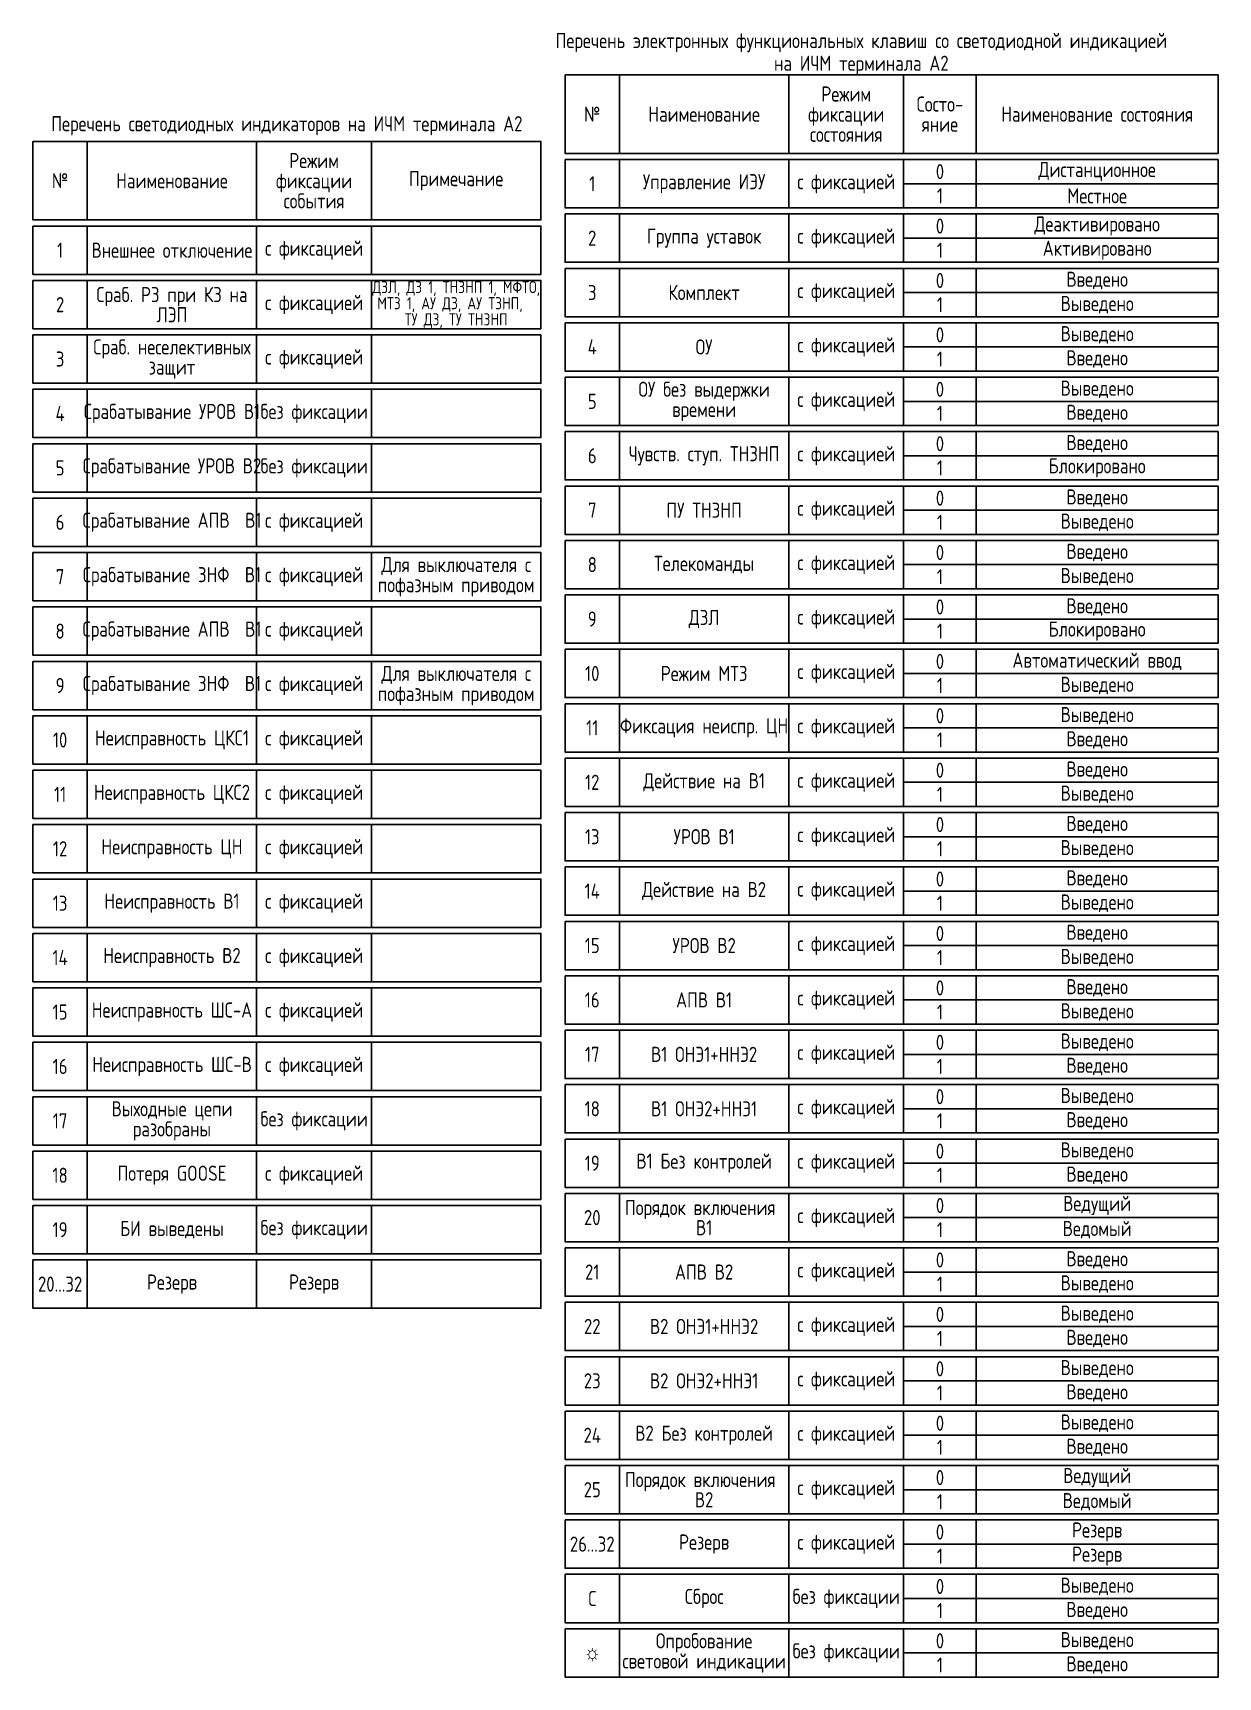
# Model space of a CAD drawing. Header units: millimetres. Extents: x -606 to 1525, y 17 to 584.
# Drawn here: x 864 to 1060, y 17 to 288.9 of the extents above; entities that cross this region are included whole.
import ezdxf

# ---------------------------------------------------------------- set-up
doc = ezdxf.new("R2010")
doc.units = ezdxf.units.MM
doc.styles.add('Gost type A_2.5', font='GOST_A.TTF', dxfattribs={"height": 2.5})
doc.styles.add('Gost_type_A', font='GOST_A.TTF')

msp = doc.modelspace()

# ---------------------------------------------------------------- linework, layer by layer
for points in [[(952, 282), (961, 282), (961, 269), (952, 269)], [(961, 282), (989, 282), (989, 269), (961, 269)], [(989, 282), (1008, 282), (1008, 269), (989, 269)], [(1008, 282), (1020, 282), (1020, 269), (1008, 269)], [(1020, 282), (1060, 282), (1060, 269), (1020, 269)], [(864, 271), (873, 271), (873, 258), (864, 258)], [(873, 271), (901, 271), (901, 258), (873, 258)], [(901, 271), (920, 271), (920, 258), (901, 258)], [(920, 271), (948, 271), (948, 258), (920, 258)], [(952, 268), (961, 268), (961, 260), (952, 260)], [(961, 268), (989, 268), (989, 260), (961, 260)], [(989, 268), (1008, 268), (1008, 260), (989, 260)], [(1008, 268), (1020, 268), (1020, 264), (1008, 264)], [(1020, 268), (1060, 268), (1060, 264), (1020, 264)], [(1008, 264), (1020, 264), (1020, 260), (1008, 260)], [(1020, 264), (1060, 264), (1060, 260), (1020, 260)], [(952, 259), (961, 259), (961, 251), (952, 251)], [(961, 259), (989, 259), (989, 251), (961, 251)], [(989, 259), (1008, 259), (1008, 251), (989, 251)], [(1008, 259), (1020, 259), (1020, 255), (1008, 255)], [(1020, 259), (1060, 259), (1060, 255), (1020, 255)], [(864, 257), (873, 257), (873, 249), (864, 249)], [(873, 257), (901, 257), (901, 249), (873, 249)], [(901, 257), (920, 257), (920, 249), (901, 249)], [(920, 257), (948, 257), (948, 249), (920, 249)], [(1008, 255), (1020, 255), (1020, 251), (1008, 251)], [(1020, 255), (1060, 255), (1060, 251), (1020, 251)], [(864, 248), (873, 248), (873, 240), (864, 240)], [(873, 248), (901, 248), (901, 240), (873, 240)], [(901, 248), (920, 248), (920, 240), (901, 240)], [(920, 248), (948, 248), (948, 240), (920, 240)], [(952, 250), (961, 250), (961, 242), (952, 242)], [(952, 250), (961, 250), (961, 242), (952, 242)], [(961, 250), (989, 250), (989, 242), (961, 242)], [(989, 250), (1008, 250), (1008, 242), (989, 242)], [(1008, 250), (1020, 250), (1020, 246), (1008, 246)], [(1020, 250), (1060, 250), (1060, 246), (1020, 246)], [(1008, 246), (1020, 246), (1020, 242), (1008, 242)], [(1020, 246), (1060, 246), (1060, 242), (1020, 242)], [(952, 241), (961, 241), (961, 233), (952, 233)], [(961, 241), (989, 241), (989, 233), (961, 233)], [(989, 241), (1008, 241), (1008, 233), (989, 233)], [(1008, 241), (1020, 241), (1020, 237), (1008, 237)], [(1020, 241), (1060, 241), (1060, 237), (1020, 237)], [(864, 239), (873, 239), (873, 231), (864, 231)], [(873, 239), (901, 239), (901, 231), (873, 231)], [(901, 239), (920, 239), (920, 231), (901, 231)], [(920, 239), (948, 239), (948, 231), (920, 231)], [(1008, 237), (1020, 237), (1020, 233), (1008, 233)], [(1020, 237), (1060, 237), (1060, 233), (1020, 233)], [(952, 232), (961, 232), (961, 224), (952, 224)], [(961, 232), (989, 232), (989, 224), (961, 224)], [(989, 232), (1008, 232), (1008, 224), (989, 224)], [(1008, 232), (1020, 232), (1020, 228), (1008, 228)], [(1020, 232), (1060, 232), (1060, 228), (1020, 228)], [(864, 230), (873, 230), (873, 222), (864, 222)], [(873, 230), (901, 230), (901, 222), (873, 222)], [(901, 230), (920, 230), (920, 222), (901, 222)], [(920, 230), (948, 230), (948, 222), (920, 222)], [(1008, 228), (1020, 228), (1020, 224), (1008, 224)], [(1020, 228), (1060, 228), (1060, 224), (1020, 224)], [(952, 223), (961, 223), (961, 215), (952, 215)], [(961, 223), (989, 223), (989, 215), (961, 215)], [(989, 223), (1008, 223), (1008, 215), (989, 215)], [(1008, 223), (1020, 223), (1020, 219), (1008, 219)], [(1020, 223), (1060, 223), (1060, 219), (1020, 219)], [(864, 221), (873, 221), (873, 213), (864, 213)], [(873, 221), (901, 221), (901, 213), (873, 213)], [(901, 221), (920, 221), (920, 213), (901, 213)], [(920, 221), (948, 221), (948, 213), (920, 213)], [(1008, 219), (1020, 219), (1020, 215), (1008, 215)], [(1020, 219), (1060, 219), (1060, 215), (1020, 215)], [(952, 214), (961, 214), (961, 206), (952, 206)], [(961, 214), (989, 214), (989, 206), (961, 206)], [(989, 214), (1008, 214), (1008, 206), (989, 206)], [(1008, 214), (1020, 214), (1020, 210), (1008, 210)], [(1020, 214), (1060, 214), (1060, 210), (1020, 210)], [(864, 212), (873, 212), (873, 204), (864, 204)], [(873, 212), (901, 212), (901, 204), (873, 204)], [(901, 212), (920, 212), (920, 204), (901, 204)], [(920, 212), (948, 212), (948, 204), (920, 204)], [(1008, 210), (1020, 210), (1020, 206), (1008, 206)], [(1020, 210), (1060, 210), (1060, 206), (1020, 206)], [(952, 205), (961, 205), (961, 197), (952, 197)], [(961, 205), (989, 205), (989, 197), (961, 197)], [(989, 205), (1008, 205), (1008, 197), (989, 197)], [(1008, 205), (1020, 205), (1020, 201), (1008, 201)], [(1020, 205), (1060, 205), (1060, 201), (1020, 201)], [(864, 203), (873, 203), (873, 195), (864, 195)], [(873, 203), (901, 203), (901, 195), (873, 195)], [(901, 203), (920, 203), (920, 195), (901, 195)], [(920, 203), (948, 203), (948, 195), (920, 195)], [(1008, 201), (1020, 201), (1020, 197), (1008, 197)], [(1020, 201), (1060, 201), (1060, 197), (1020, 197)], [(952, 196), (961, 196), (961, 188), (952, 188)], [(961, 196), (989, 196), (989, 188), (961, 188)], [(989, 196), (1008, 196), (1008, 188), (989, 188)], [(1008, 196), (1020, 196), (1020, 192), (1008, 192)], [(1020, 196), (1060, 196), (1060, 192), (1020, 192)], [(864, 194), (873, 194), (873, 186), (864, 186)], [(873, 194), (901, 194), (901, 186), (873, 186)], [(901, 194), (920, 194), (920, 186), (901, 186)], [(920, 194), (948, 194), (948, 186), (920, 186)], [(1008, 192), (1020, 192), (1020, 188), (1008, 188)], [(1020, 192), (1060, 192), (1060, 188), (1020, 188)], [(864, 185), (873, 185), (873, 177), (864, 177)], [(873, 185), (901, 185), (901, 177), (873, 177)], [(901, 185), (920, 185), (920, 177), (901, 177)], [(920, 185), (948, 185), (948, 177), (920, 177)], [(952, 187), (961, 187), (961, 179), (952, 179)], [(961, 187), (989, 187), (989, 179), (961, 179)], [(989, 187), (1008, 187), (1008, 179), (989, 179)], [(1008, 187), (1020, 187), (1020, 183), (1008, 183)], [(1020, 187), (1060, 187), (1060, 183), (1020, 183)], [(1008, 183), (1020, 183), (1020, 179), (1008, 179)], [(1020, 183), (1060, 183), (1060, 179), (1020, 179)], [(952, 178), (961, 178), (961, 170), (952, 170)], [(961, 178), (989, 178), (989, 170), (961, 170)], [(989, 178), (1008, 178), (1008, 170), (989, 170)], [(1008, 178), (1020, 178), (1020, 174), (1008, 174)], [(1020, 178), (1060, 178), (1060, 174), (1020, 174)], [(864, 176), (873, 176), (873, 168), (864, 168)], [(873, 176), (901, 176), (901, 168), (873, 168)], [(901, 176), (920, 176), (920, 168), (901, 168)], [(920, 176), (948, 176), (948, 168), (920, 168)], [(1008, 174), (1020, 174), (1020, 170), (1008, 170)], [(1020, 174), (1060, 174), (1060, 170), (1020, 170)], [(952, 169), (961, 169), (961, 161), (952, 161)], [(961, 169), (989, 169), (989, 161), (961, 161)], [(989, 169), (1008, 169), (1008, 161), (989, 161)], [(1008, 169), (1020, 169), (1020, 165), (1008, 165)], [(1020, 169), (1060, 169), (1060, 165), (1020, 165)], [(864, 167), (873, 167), (873, 159), (864, 159)], [(873, 167), (901, 167), (901, 159), (873, 159)], [(901, 167), (920, 167), (920, 159), (901, 159)], [(920, 167), (948, 167), (948, 159), (920, 159)], [(1008, 165), (1020, 165), (1020, 161), (1008, 161)], [(1020, 165), (1060, 165), (1060, 161), (1020, 161)], [(864, 158), (873, 158), (873, 150), (864, 150)], [(873, 158), (901, 158), (901, 150), (873, 150)], [(901, 158), (920, 158), (920, 150), (901, 150)], [(920, 158), (948, 158), (948, 150), (920, 150)], [(952, 160), (961, 160), (961, 152), (952, 152)], [(961, 160), (989, 160), (989, 152), (961, 152)], [(989, 160), (1008, 160), (1008, 152), (989, 152)], [(1008, 160), (1020, 160), (1020, 156), (1008, 156)], [(1020, 160), (1060, 160), (1060, 156), (1020, 156)], [(1008, 156), (1020, 156), (1020, 152), (1008, 152)], [(1020, 156), (1060, 156), (1060, 152), (1020, 152)], [(952, 151), (961, 151), (961, 143), (952, 143)], [(961, 151), (989, 151), (989, 143), (961, 143)], [(989, 151), (1008, 151), (1008, 143), (989, 143)], [(1008, 151), (1020, 151), (1020, 147), (1008, 147)], [(1020, 151), (1060, 151), (1060, 147), (1020, 147)], [(864, 149), (873, 149), (873, 141), (864, 141)], [(873, 149), (901, 149), (901, 141), (873, 141)], [(901, 149), (920, 149), (920, 141), (901, 141)], [(920, 149), (948, 149), (948, 141), (920, 141)], [(1008, 147), (1020, 147), (1020, 143), (1008, 143)], [(1020, 147), (1060, 147), (1060, 143), (1020, 143)], [(952, 142), (961, 142), (961, 134), (952, 134)], [(961, 142), (989, 142), (989, 134), (961, 134)], [(989, 142), (1008, 142), (1008, 134), (989, 134)], [(1008, 142), (1020, 142), (1020, 138), (1008, 138)], [(1020, 142), (1060, 142), (1060, 138), (1020, 138)], [(864, 140), (873, 140), (873, 132), (864, 132)], [(873, 140), (901, 140), (901, 132), (873, 132)], [(901, 140), (920, 140), (920, 132), (901, 132)], [(920, 140), (948, 140), (948, 132), (920, 132)], [(1008, 138), (1020, 138), (1020, 134), (1008, 134)], [(1020, 138), (1060, 138), (1060, 134), (1020, 134)], [(864, 131), (873, 131), (873, 123), (864, 123)], [(873, 131), (901, 131), (901, 123), (873, 123)], [(901, 131), (920, 131), (920, 123), (901, 123)], [(920, 131), (948, 131), (948, 123), (920, 123)], [(952, 133), (961, 133), (961, 125), (952, 125)], [(961, 133), (989, 133), (989, 125), (961, 125)], [(989, 133), (1008, 133), (1008, 125), (989, 125)], [(1008, 133), (1020, 133), (1020, 129), (1008, 129)], [(1020, 133), (1060, 133), (1060, 129), (1020, 129)], [(1008, 129), (1020, 129), (1020, 125), (1008, 125)], [(1020, 129), (1060, 129), (1060, 125), (1020, 125)], [(952, 124), (961, 124), (961, 116), (952, 116)], [(961, 124), (989, 124), (989, 116), (961, 116)], [(989, 124), (1008, 124), (1008, 116), (989, 116)], [(1008, 124), (1020, 124), (1020, 120), (1008, 120)], [(1020, 124), (1060, 124), (1060, 120), (1020, 120)], [(864, 122), (873, 122), (873, 114), (864, 114)], [(873, 122), (901, 122), (901, 114), (873, 114)], [(901, 122), (920, 122), (920, 114), (901, 114)], [(920, 122), (948, 122), (948, 114), (920, 114)], [(1008, 120), (1020, 120), (1020, 116), (1008, 116)], [(1020, 120), (1060, 120), (1060, 116), (1020, 116)], [(952, 115), (961, 115), (961, 107), (952, 107)], [(961, 115), (989, 115), (989, 107), (961, 107)], [(989, 115), (1008, 115), (1008, 107), (989, 107)], [(1008, 115), (1020, 115), (1020, 111), (1008, 111)], [(1020, 115), (1060, 115), (1060, 111), (1020, 111)], [(864, 113), (873, 113), (873, 105), (864, 105)], [(873, 113), (901, 113), (901, 105), (873, 105)], [(901, 113), (920, 113), (920, 105), (901, 105)], [(920, 113), (948, 113), (948, 105), (920, 105)], [(1008, 111), (1020, 111), (1020, 107), (1008, 107)], [(1020, 111), (1060, 111), (1060, 107), (1020, 107)], [(864, 104), (873, 104), (873, 96), (864, 96)], [(873, 104), (901, 104), (901, 96), (873, 96)], [(901, 104), (920, 104), (920, 96), (901, 96)], [(920, 104), (948, 104), (948, 96), (920, 96)], [(952, 106), (961, 106), (961, 98), (952, 98)], [(961, 106), (989, 106), (989, 98), (961, 98)], [(989, 106), (1008, 106), (1008, 98), (989, 98)], [(1008, 106), (1020, 106), (1020, 102), (1008, 102)], [(1020, 106), (1060, 106), (1060, 102), (1020, 102)], [(1008, 102), (1020, 102), (1020, 98), (1008, 98)], [(1020, 102), (1060, 102), (1060, 98), (1020, 98)], [(952, 97), (961, 97), (961, 89), (952, 89)], [(961, 97), (989, 97), (989, 89), (961, 89)], [(989, 97), (1008, 97), (1008, 89), (989, 89)], [(1008, 97), (1020, 97), (1020, 93), (1008, 93)], [(1020, 97), (1060, 97), (1060, 93), (1020, 93)], [(864, 95), (873, 95), (873, 87), (864, 87)], [(873, 95), (901, 95), (901, 87), (873, 87)], [(901, 95), (920, 95), (920, 87), (901, 87)], [(920, 95), (948, 95), (948, 87), (920, 87)], [(1008, 93), (1020, 93), (1020, 89), (1008, 89)], [(1020, 93), (1060, 93), (1060, 89), (1020, 89)], [(952, 88), (961, 88), (961, 80), (952, 80)], [(961, 88), (989, 88), (989, 80), (961, 80)], [(989, 88), (1008, 88), (1008, 80), (989, 80)], [(1008, 88), (1020, 88), (1020, 84), (1008, 84)], [(1020, 88), (1060, 88), (1060, 84), (1020, 84)], [(864, 86), (873, 86), (873, 78), (864, 78)], [(873, 86), (901, 86), (901, 78), (873, 78)], [(901, 86), (920, 86), (920, 78), (901, 78)], [(920, 86), (948, 86), (948, 78), (920, 78)], [(1008, 84), (1020, 84), (1020, 80), (1008, 80)], [(1020, 84), (1060, 84), (1060, 80), (1020, 80)], [(952, 79), (961, 79), (961, 71), (952, 71)], [(961, 79), (989, 79), (989, 71), (961, 71)], [(989, 79), (1008, 79), (1008, 71), (989, 71)], [(1008, 79), (1020, 79), (1020, 75), (1008, 75)], [(1020, 79), (1060, 79), (1060, 75), (1020, 75)], [(1008, 75), (1020, 75), (1020, 71), (1008, 71)], [(1020, 75), (1060, 75), (1060, 71), (1020, 71)], [(952, 70), (961, 70), (961, 62), (952, 62)], [(961, 70), (989, 70), (989, 62), (961, 62)], [(989, 70), (1008, 70), (1008, 62), (989, 62)], [(1008, 70), (1020, 70), (1020, 66), (1008, 66)], [(1020, 70), (1060, 70), (1060, 66), (1020, 66)], [(1008, 66), (1020, 66), (1020, 62), (1008, 62)], [(1020, 66), (1060, 66), (1060, 62), (1020, 62)], [(952, 61), (961, 61), (961, 53), (952, 53)], [(961, 61), (989, 61), (989, 53), (961, 53)], [(989, 61), (1008, 61), (1008, 53), (989, 53)], [(1008, 61), (1020, 61), (1020, 57), (1008, 57)], [(1020, 61), (1060, 61), (1060, 57), (1020, 57)], [(1008, 57), (1020, 57), (1020, 53), (1008, 53)], [(1020, 57), (1060, 57), (1060, 53), (1020, 53)], [(952, 52), (961, 52), (961, 44), (952, 44)], [(961, 52), (989, 52), (989, 44), (961, 44)], [(989, 52), (1008, 52), (1008, 44), (989, 44)], [(1008, 52), (1020, 52), (1020, 48), (1008, 48)], [(1020, 52), (1060, 52), (1060, 48), (1020, 48)], [(1008, 48), (1020, 48), (1020, 44), (1008, 44)], [(1020, 48), (1060, 48), (1060, 44), (1020, 44)], [(952, 43), (961, 43), (961, 35), (952, 35)], [(961, 43), (989, 43), (989, 35), (961, 35)], [(989, 43), (1008, 43), (1008, 35), (989, 35)], [(1008, 43), (1020, 43), (1020, 39), (1008, 39)], [(1020, 43), (1060, 43), (1060, 39), (1020, 39)], [(1008, 39), (1020, 39), (1020, 35), (1008, 35)], [(1020, 39), (1060, 39), (1060, 35), (1020, 35)], [(952, 34), (961, 34), (961, 26), (952, 26)], [(961, 34), (989, 34), (989, 26), (961, 26)], [(989, 34), (1008, 34), (1008, 26), (989, 26)], [(1008, 34), (1020, 34), (1020, 30), (1008, 30)], [(1020, 34), (1060, 34), (1060, 30), (1020, 30)], [(1008, 30), (1020, 30), (1020, 26), (1008, 26)], [(1020, 30), (1060, 30), (1060, 26), (1020, 26)], [(952, 25), (961, 25), (961, 17), (952, 17)], [(961, 25), (989, 25), (989, 17), (961, 17)], [(989, 25), (1008, 25), (1008, 17), (989, 17)], [(1008, 25), (1020, 25), (1020, 21), (1008, 21)], [(1020, 25), (1060, 25), (1060, 21), (1020, 21)], [(1008, 21), (1020, 21), (1020, 17), (1008, 17)], [(1020, 21), (1060, 21), (1060, 17), (1020, 17)]]:
    msp.add_lwpolyline(points, close=True)

# ---------------------------------------------------------------- texts
for s, insert, char_height, width, attachment_point, line_spacing_factor, style in [('Перечень электронных функциональных клавиш со светодиодной индикацией\\Pна ИЧМ терминала А2', (1001, 282), 2.5, 118, 8, 0.9, 'Gost_type_A'), ('Режим\\Pфиксации состояния', (998.5, 275.5), 2.5, 19, 5, 0.8, 'Gost_type_A'), ('Состо- яние', (1014, 275.5), 2.5, 12, 5, 0.8, 'Gost_type_A'), ('Перечень светодиодных индикаторов на ИЧМ терминала А2', (906, 272), 2.5, 84, 8, 0.9, 'Gost_type_A'), ('№ ', (956.5, 275.5), 2.5, 9, 5, 0.8, 'Gost_type_A'), ('Наименование ', (975, 275.5), 2.5, 28, 5, 0.8, 'Gost_type_A'), ('Наименование состояния ', (1040, 275.5), 2.5, 40, 5, 0.8, 'Gost_type_A'), ('Режим\\Pфиксации события', (910.5, 264.5), 2.5, 19, 5, 0.8, 'Gost_type_A'), ('0', (1014, 266), 2.5, 12, 5, 0.8, 'Gost_type_A'), ('Дистанционное', (1040, 266), 2.5, 40, 5, 0.8, 'Gost_type_A'), ('№ ', (868.5, 264.5), 2.5, 9, 5, 0.8, 'Gost_type_A'), ('Наименование ', (887, 264.5), 2.5, 28, 5, 0.8, 'Gost_type_A'), ('Примечание', (934, 264.5), 2.5, 28, 5, 0.8, 'Gost_type_A'), ('1', (956.5, 264), 2.5, 9, 5, 0.8, 'Gost_type_A'), ('Управление ИЭУ', (975, 264), 2.5, 28, 5, 0.8, 'Gost_type_A'), ('с фиксацией', (998.5, 264), 2.5, 19, 5, 0.8, 'Gost_type_A'), ('1', (1014, 262), 2.5, 12, 5, 0.8, 'Gost_type_A'), ('Местное', (1040, 262), 2.5, 40, 5, 0.8, 'Gost_type_A'), ('Деактивировано', (1040, 257), 2.5, 40, 5, 0.8, 'Gost_type_A'), ('2', (956.5, 255), 2.5, 9, 5, 0.8, 'Gost_type_A'), ('Группа уставок', (975, 255), 2.5, 28, 5, 0.8, 'Gost_type_A'), ('с фиксацией', (998.5, 255), 2.5, 19, 5, 0.8, 'Gost_type_A'), ('0', (1014, 257), 2.5, 12, 5, 0.8, 'Gost_type_A'), ('1', (868.5, 253), 2.5, 9, 5, 0.8, 'Gost_type_A'), ('Внешнее отключение ', (887, 253), 2.5, 28, 5, 0.8, 'Gost_type_A'), ('с фиксацией', (910.5, 253), 2.5, 19, 5, 0.8, 'Gost_type_A'), ('1', (1014, 253), 2.5, 12, 5, 0.8, 'Gost_type_A'), ('Активировано', (1040, 253), 2.5, 40, 5, 0.8, 'Gost_type_A'), ('ДЗЛ, ДЗ 1, ТНЗНП 1, МФТО, МТЗ 1, АУ ДЗ, АУ ТЗНП,   ТУ ДЗ, ТУ ТНЗНП ', (934, 244), 2, 28, 5, 0.8, 'Gost_type_A'), ('с фиксацией', (998.5, 246), 2.5, 19, 5, 0.8, 'Gost_type_A'), ('0', (1014, 248), 2.5, 12, 5, 0.8, 'Gost_type_A'), ('Введено', (1040, 248), 2.5, 40, 5, 0.8, 'Gost_type_A'), ('2', (868.5, 244), 2.5, 9, 5, 0.8, 'Gost_type_A'), ('Сраб. РЗ при КЗ на ЛЭП ', (887, 244), 2.5, 28, 5, 0.8, 'Gost_type_A'), ('с фиксацией', (910.5, 244), 2.5, 19, 5, 0.8, 'Gost_type_A'), ('3', (956.5, 246), 2.5, 9, 5, 0.8, 'Gost_type_A'), ('Комплект', (975, 246), 2.5, 28, 5, 0.8, 'Gost type A_2.5'), ('1', (1014, 244), 2.5, 12, 5, 0.8, 'Gost_type_A'), ('Выведено', (1040, 244), 2.5, 40, 5, 0.8, 'Gost_type_A'), ('0', (1014, 239), 2.5, 12, 5, 0.8, 'Gost_type_A'), ('Выведено', (1040, 239), 2.5, 40, 5, 0.8, 'Gost_type_A'), ('Сраб. неселективных защит ', (887, 235), 2.5, 28, 5, 0.8, 'Gost_type_A'), ('с фиксацией', (910.5, 235), 2.5, 19, 5, 0.8, 'Gost_type_A'), ('4', (956.5, 237), 2.5, 9, 5, 0.8, 'Gost_type_A'), ('ОУ', (975, 237), 2.5, 28, 5, 0.8, 'Gost type A_2.5'), ('с фиксацией', (998.5, 237), 2.5, 19, 5, 0.8, 'Gost_type_A'), ('3', (868.5, 235), 2.5, 9, 5, 0.8, 'Gost_type_A'), ('1', (1014, 235), 2.5, 12, 5, 0.8, 'Gost_type_A'), ('Введено', (1040, 235), 2.5, 40, 5, 0.8, 'Gost_type_A'), ('ОУ без выдержки времени ', (975, 228), 2.5, 28, 5, 0.8, 'Gost_type_A'), ('0', (1014, 230), 2.5, 12, 5, 0.8, 'Gost_type_A'), ('Выведено', (1040, 230), 2.5, 40, 5, 0.8, 'Gost_type_A'), ('5', (956.5, 228), 2.5, 9, 5, 0.8, 'Gost_type_A'), ('с фиксацией', (998.5, 228), 2.5, 19, 5, 0.8, 'Gost_type_A'), ('4', (868.5, 226), 2.5, 9, 5, 0.8, 'Gost_type_A'), ('Срабатывание УРОВ В1', (887, 226), 2.5, 28, 5, 0.8, 'Gost_type_A'), ('без фиксации', (910.5, 226), 2.5, 19, 5, 0.8, 'Gost_type_A'), ('1', (1014, 226), 2.5, 12, 5, 0.8, 'Gost_type_A'), ('Введено', (1040, 226), 2.5, 40, 5, 0.8, 'Gost_type_A'), ('Чувств. ступ. ТНЗНП ', (975, 219), 2.5, 28, 5, 0.8, 'Gost_type_A'), ('с фиксацией', (998.5, 219), 2.5, 19, 5, 0.8, 'Gost_type_A'), ('0', (1014, 221), 2.5, 12, 5, 0.8, 'Gost_type_A'), ('Введено', (1040, 221), 2.5, 40, 5, 0.8, 'Gost_type_A'), ('5', (868.5, 217), 2.5, 9, 5, 0.8, 'Gost_type_A'), ('Срабатывание УРОВ В2', (887, 217), 2.5, 28, 5, 0.8, 'Gost_type_A'), ('без фиксации', (910.5, 217), 2.5, 19, 5, 0.8, 'Gost_type_A'), ('6', (956.5, 219), 2.5, 9, 5, 0.8, 'Gost_type_A'), ('1', (1014, 217), 2.5, 12, 5, 0.8, 'Gost_type_A'), ('Блокировано', (1040, 217), 2.5, 40, 5, 0.8, 'Gost_type_A'), ('0', (1014, 212), 2.5, 12, 5, 0.8, 'Gost_type_A'), ('Введено', (1040, 212), 2.5, 40, 5, 0.8, 'Gost_type_A'), ('Срабатывание АПВ  В1 ', (887, 208), 2.5, 28, 5, 0.8, 'Gost_type_A'), ('с фиксацией', (910.5, 208), 2.5, 19, 5, 0.8, 'Gost_type_A'), ('7', (956.5, 210), 2.5, 9, 5, 0.8, 'Gost_type_A'), ('ПУ ТНЗНП ', (975, 210), 2.5, 28, 5, 0.8, 'Gost_type_A'), ('с фиксацией', (998.5, 210), 2.5, 19, 5, 0.8, 'Gost_type_A'), ('Выведено', (1040, 208), 2.5, 40, 5, 0.8, 'Gost_type_A'), ('6', (868.5, 208), 2.5, 9, 5, 0.8, 'Gost_type_A'), ('1', (1014, 208), 2.5, 12, 5, 0.8, 'Gost_type_A'), ('0', (1014, 203), 2.5, 12, 5, 0.8, 'Gost_type_A'), ('Введено', (1040, 203), 2.5, 40, 5, 0.8, 'Gost_type_A'), ('Для выключателя с пофазным приводом ', (934, 199), 2.5, 28, 5, 0.8, 'Gost_type_A'), ('8', (956.5, 201), 2.5, 9, 5, 0.8, 'Gost_type_A'), ('Телекоманды ', (975, 201), 2.5, 28, 5, 0.8, 'Gost_type_A'), ('с фиксацией', (998.5, 201), 2.5, 19, 5, 0.8, 'Gost_type_A'), ('7', (868.5, 199), 2.5, 9, 5, 0.8, 'Gost_type_A'), ('Срабатывание ЗНФ  В1', (887, 199), 2.5, 28, 5, 0.8, 'Gost_type_A'), ('с фиксацией', (910.5, 199), 2.5, 19, 5, 0.8, 'Gost_type_A'), ('1', (1014, 199), 2.5, 12, 5, 0.8, 'Gost_type_A'), ('Выведено', (1040, 199), 2.5, 40, 5, 0.8, 'Gost_type_A'), ('9', (956.5, 192), 2.5, 9, 5, 0.8, 'Gost_type_A'), ('ДЗЛ', (975, 192), 2.5, 28, 5, 0.8, 'Gost_type_A'), ('с фиксацией', (998.5, 192), 2.5, 19, 5, 0.8, 'Gost_type_A'), ('0', (1014, 194), 2.5, 12, 5, 0.8, 'Gost_type_A'), ('Введено', (1040, 194), 2.5, 40, 5, 0.8, 'Gost_type_A'), ('8', (868.5, 190), 2.5, 9, 5, 0.8, 'Gost_type_A'), ('Срабатывание АПВ  В1 ', (887, 190), 2.5, 28, 5, 0.8, 'Gost_type_A'), ('с фиксацией', (910.5, 190), 2.5, 19, 5, 0.8, 'Gost_type_A'), ('1', (1014, 190), 2.5, 12, 5, 0.8, 'Gost_type_A'), ('Блокировано', (1040, 190), 2.5, 40, 5, 0.8, 'Gost_type_A'), ('0', (1014, 185), 2.5, 12, 5, 0.8, 'Gost_type_A'), ('Автоматический ввод ', (1040, 185), 2.5, 40, 5, 0.8, 'Gost_type_A'), ('9', (868.5, 181), 2.5, 9, 5, 0.8, 'Gost_type_A'), ('Срабатывание ЗНФ  В1', (887, 181), 2.5, 28, 5, 0.8, 'Gost_type_A'), ('с фиксацией', (910.5, 181), 2.5, 19, 5, 0.8, 'Gost_type_A'), ('Для выключателя с пофазным приводом ', (934, 181), 2.5, 28, 5, 0.8, 'Gost_type_A'), ('10', (956.5, 183), 2.5, 9, 5, 0.8, 'Gost_type_A'), ('Режим МТЗ', (975, 183), 2.5, 28, 5, 0.8, 'Gost_type_A'), ('с фиксацией', (998.5, 183), 2.5, 19, 5, 0.8, 'Gost_type_A'), ('1', (1014, 181), 2.5, 12, 5, 0.8, 'Gost_type_A'), ('Выведено', (1040, 181), 2.5, 40, 5, 0.8, 'Gost_type_A'), ('0', (1014, 176), 2.5, 12, 5, 0.8, 'Gost_type_A'), ('Выведено', (1040, 176), 2.5, 40, 5, 0.8, 'Gost_type_A'), ('11', (956.5, 174), 2.5, 9, 5, 0.8, 'Gost_type_A'), ('Фиксация неиспр. ЦН ', (975, 174), 2.5, 28, 5, 0.8, 'Gost_type_A'), ('с фиксацией', (998.5, 174), 2.5, 19, 5, 0.8, 'Gost_type_A'), ('10', (868.5, 172), 2.5, 9, 5, 0.8, 'Gost_type_A'), ('Неисправность ЦКС1 ', (887, 172), 2.5, 28, 5, 0.8, 'Gost_type_A'), ('с фиксацией', (910.5, 172), 2.5, 19, 5, 0.8, 'Gost_type_A'), ('1', (1014, 172), 2.5, 12, 5, 0.8, 'Gost_type_A'), ('Введено', (1040, 172), 2.5, 40, 5, 0.8, 'Gost_type_A'), ('12', (956.5, 165), 2.5, 9, 5, 0.8, 'Gost_type_A'), ('Действие на В1 ', (975, 165), 2.5, 28, 5, 0.8, 'Gost_type_A'), ('с фиксацией', (998.5, 165), 2.5, 19, 5, 0.8, 'Gost_type_A'), ('0', (1014, 167), 2.5, 12, 5, 0.8, 'Gost_type_A'), ('Введено', (1040, 167), 2.5, 40, 5, 0.8, 'Gost_type_A'), ('11', (868.5, 163), 2.5, 9, 5, 0.8, 'Gost_type_A'), ('Неисправность ЦКС2 ', (887, 163), 2.5, 28, 5, 0.8, 'Gost_type_A'), ('с фиксацией', (910.5, 163), 2.5, 19, 5, 0.8, 'Gost_type_A'), ('1', (1014, 163), 2.5, 12, 5, 0.8, 'Gost_type_A'), ('Выведено', (1040, 163), 2.5, 40, 5, 0.8, 'Gost_type_A'), ('0', (1014, 158), 2.5, 12, 5, 0.8, 'Gost_type_A'), ('Введено', (1040, 158), 2.5, 40, 5, 0.8, 'Gost_type_A'), ('12', (868.5, 154), 2.5, 9, 5, 0.8, 'Gost_type_A'), ('Неисправность ЦН ', (887, 154), 2.5, 28, 5, 0.8, 'Gost_type_A'), ('с фиксацией', (910.5, 154), 2.5, 19, 5, 0.8, 'Gost_type_A'), ('13', (956.5, 156), 2.5, 9, 5, 0.8, 'Gost_type_A'), ('УРОВ В1 ', (975, 156), 2.5, 28, 5, 0.8, 'Gost_type_A'), ('с фиксацией', (998.5, 156), 2.5, 19, 5, 0.8, 'Gost_type_A'), ('1', (1014, 154), 2.5, 12, 5, 0.8, 'Gost_type_A'), ('Выведено', (1040, 154), 2.5, 40, 5, 0.8, 'Gost_type_A'), ('0', (1014, 149), 2.5, 12, 5, 0.8, 'Gost_type_A'), ('Введено', (1040, 149), 2.5, 40, 5, 0.8, 'Gost_type_A'), ('14', (956.5, 147), 2.5, 9, 5, 0.8, 'Gost_type_A'), ('Действие на В2', (975, 147), 2.5, 28, 5, 0.8, 'Gost_type_A'), ('с фиксацией', (998.5, 147), 2.5, 19, 5, 0.8, 'Gost_type_A'), ('13', (868.5, 145), 2.5, 9, 5, 0.8, 'Gost_type_A'), ('Неисправность В1 ', (887, 145), 2.5, 28, 5, 0.8, 'Gost_type_A'), ('с фиксацией', (910.5, 145), 2.5, 19, 5, 0.8, 'Gost_type_A'), ('1', (1014, 145), 2.5, 12, 5, 0.8, 'Gost_type_A'), ('Выведено', (1040, 145), 2.5, 40, 5, 0.8, 'Gost_type_A'), ('Введено', (1040, 140), 2.5, 40, 5, 0.8, 'Gost_type_A'), ('15', (956.5, 138), 2.5, 9, 5, 0.8, 'Gost_type_A'), ('УРОВ В2', (975, 138), 2.5, 28, 5, 0.8, 'Gost_type_A'), ('с фиксацией', (998.5, 138), 2.5, 19, 5, 0.8, 'Gost_type_A'), ('0', (1014, 140), 2.5, 12, 5, 0.8, 'Gost_type_A'), ('14', (868.5, 136), 2.5, 9, 5, 0.8, 'Gost_type_A'), ('Неисправность В2', (887, 136), 2.5, 28, 5, 0.8, 'Gost_type_A'), ('с фиксацией', (910.5, 136), 2.5, 19, 5, 0.8, 'Gost_type_A'), ('1', (1014, 136), 2.5, 12, 5, 0.8, 'Gost_type_A'), ('Выведено', (1040, 136), 2.5, 40, 5, 0.8, 'Gost_type_A'), ('с фиксацией', (998.5, 129), 2.5, 19, 5, 0.8, 'Gost_type_A'), ('0', (1014, 131), 2.5, 12, 5, 0.8, 'Gost_type_A'), ('Введено', (1040, 131), 2.5, 40, 5, 0.8, 'Gost_type_A'), ('15', (868.5, 127), 2.5, 9, 5, 0.8, 'Gost_type_A'), ('Неисправность ШС-А', (887, 127), 2.5, 28, 5, 0.8, 'Gost_type_A'), ('с фиксацией', (910.5, 127), 2.5, 19, 5, 0.8, 'Gost_type_A'), ('16', (956.5, 129), 2.5, 9, 5, 0.8, 'Gost_type_A'), ('АПВ В1 ', (975, 129), 2.5, 28, 5, 0.8, 'Gost_type_A'), ('1', (1014, 127), 2.5, 12, 5, 0.8, 'Gost_type_A'), ('Выведено', (1040, 127), 2.5, 40, 5, 0.8, 'Gost_type_A'), ('0', (1014, 122), 2.5, 12, 5, 0.8, 'Gost_type_A'), ('Выведено', (1040, 122), 2.5, 40, 5, 0.8, 'Gost_type_A'), ('17', (956.5, 120), 2.5, 9, 5, 0.8, 'Gost_type_A'), ('В1 ОНЭ1+ННЭ2 ', (975, 120), 2.5, 28, 5, 0.8, 'Gost_type_A'), ('с фиксацией', (998.5, 120), 2.5, 19, 5, 0.8, 'Gost_type_A'), ('16', (868.5, 118), 2.5, 9, 5, 0.8, 'Gost_type_A'), ('Неисправность ШС-В', (887, 118), 2.5, 28, 5, 0.8, 'Gost_type_A'), ('с фиксацией', (910.5, 118), 2.5, 19, 5, 0.8, 'Gost_type_A'), ('1', (1014, 118), 2.5, 12, 5, 0.8, 'Gost_type_A'), ('Введено', (1040, 118), 2.5, 40, 5, 0.8, 'Gost_type_A'), ('0', (1014, 113), 2.5, 12, 5, 0.8, 'Gost_type_A'), ('Выведено', (1040, 113), 2.5, 40, 5, 0.8, 'Gost_type_A'), ('Выходные цепи разобраны ', (887, 109), 2.5, 28, 5, 0.8, 'Gost_type_A'), ('18', (956.5, 111), 2.5, 9, 5, 0.8, 'Gost_type_A'), ('В1 ОНЭ2+ННЭ1 ', (975, 111), 2.5, 28, 5, 0.8, 'Gost_type_A'), ('с фиксацией', (998.5, 111), 2.5, 19, 5, 0.8, 'Gost_type_A'), ('17', (868.5, 109), 2.5, 9, 5, 0.8, 'Gost_type_A'), ('без фиксации', (910.5, 109), 2.5, 19, 5, 0.8, 'Gost_type_A'), ('1', (1014, 109), 2.5, 12, 5, 0.8, 'Gost_type_A'), ('Введено', (1040, 109), 2.5, 40, 5, 0.8, 'Gost_type_A'), ('В1 Без контролей ', (975, 102), 2.5, 28, 5, 0.8, 'Gost_type_A'), ('с фиксацией', (998.5, 102), 2.5, 19, 5, 0.8, 'Gost_type_A'), ('0', (1014, 104), 2.5, 12, 5, 0.8, 'Gost_type_A'), ('Выведено', (1040, 104), 2.5, 40, 5, 0.8, 'Gost_type_A'), ('18', (868.5, 100), 2.5, 9, 5, 0.8, 'Gost_type_A'), ('Потеря GOOSE ', (887, 100), 2.5, 28, 5, 0.8, 'Gost_type_A'), ('с фиксацией', (910.5, 100), 2.5, 19, 5, 0.8, 'Gost_type_A'), ('19', (956.5, 102), 2.5, 9, 5, 0.8, 'Gost_type_A'), ('1', (1014, 100), 2.5, 12, 5, 0.8, 'Gost_type_A'), ('Введено', (1040, 100), 2.5, 40, 5, 0.8, 'Gost_type_A'), ('Порядок включения  В1 ', (975, 93), 2.5, 28, 5, 0.8, 'Gost_type_A'), ('0', (1014, 95), 2.5, 12, 5, 0.8, 'Gost_type_A'), ('Ведущий ', (1040, 95), 2.5, 40, 5, 0.8, 'Gost_type_A'), ('без фиксации', (910.5, 91), 2.5, 19, 5, 0.8, 'Gost_type_A'), ('20', (956.5, 93), 2.5, 9, 5, 0.8, 'Gost_type_A'), ('с фиксацией', (998.5, 93), 2.5, 19, 5, 0.8, 'Gost_type_A'), ('Ведомый ', (1040, 91), 2.5, 40, 5, 0.8, 'Gost_type_A'), ('19', (868.5, 91), 2.5, 9, 5, 0.8, 'Gost_type_A'), ('БИ выведены ', (887, 91), 2.5, 28, 5, 0.8, 'Gost_type_A'), ('1', (1014, 91), 2.5, 12, 5, 0.8, 'Gost_type_A'), ('0', (1014, 86), 2.5, 12, 5, 0.8, 'Gost_type_A'), ('Введено', (1040, 86), 2.5, 40, 5, 0.8, 'Gost_type_A'), ('21', (956.5, 84), 2.5, 9, 5, 0.8, 'Gost_type_A'), ('АПВ В2', (975, 84), 2.5, 28, 5, 0.8, 'Gost_type_A'), ('с фиксацией', (998.5, 84), 2.5, 19, 5, 0.8, 'Gost_type_A'), ('20...32', (868.5, 82), 2.5, 9, 5, 0.8, 'Gost_type_A'), ('Резерв', (887, 82), 2.5, 28, 5, 0.8, 'Gost_type_A'), ('Резерв', (910.5, 82), 2.5, 19, 5, 0.8, 'Gost_type_A'), ('1', (1014, 82), 2.5, 12, 5, 0.8, 'Gost_type_A'), ('Выведено', (1040, 82), 2.5, 40, 5, 0.8, 'Gost_type_A'), ('22', (956.5, 75), 2.5, 9, 5, 0.8, 'Gost_type_A'), ('В2 ОНЭ1+ННЭ2 ', (975, 75), 2.5, 28, 5, 0.8, 'Gost_type_A'), ('с фиксацией', (998.5, 75), 2.5, 19, 5, 0.8, 'Gost_type_A'), ('0', (1014, 77), 2.5, 12, 5, 0.8, 'Gost_type_A'), ('Выведено', (1040, 77), 2.5, 40, 5, 0.8, 'Gost_type_A'), ('1', (1014, 73), 2.5, 12, 5, 0.8, 'Gost_type_A'), ('Введено', (1040, 73), 2.5, 40, 5, 0.8, 'Gost_type_A'), ('0', (1014, 68), 2.5, 12, 5, 0.8, 'Gost_type_A'), ('Выведено', (1040, 68), 2.5, 40, 5, 0.8, 'Gost_type_A'), ('23', (956.5, 66), 2.5, 9, 5, 0.8, 'Gost_type_A'), ('В2 ОНЭ2+ННЭ1 ', (975, 66), 2.5, 28, 5, 0.8, 'Gost_type_A'), ('с фиксацией', (998.5, 66), 2.5, 19, 5, 0.8, 'Gost_type_A'), ('Введено', (1040, 64), 2.5, 40, 5, 0.8, 'Gost_type_A'), ('1', (1014, 64), 2.5, 12, 5, 0.8, 'Gost_type_A'), ('0', (1014, 59), 2.5, 12, 5, 0.8, 'Gost_type_A'), ('Выведено', (1040, 59), 2.5, 40, 5, 0.8, 'Gost_type_A'), ('24', (956.5, 57), 2.5, 9, 5, 0.8, 'Gost_type_A'), ('В2 Без контролей ', (975, 57), 2.5, 28, 5, 0.8, 'Gost_type_A'), ('с фиксацией', (998.5, 57), 2.5, 19, 5, 0.8, 'Gost_type_A'), ('1', (1014, 55), 2.5, 12, 5, 0.8, 'Gost_type_A'), ('Введено', (1040, 55), 2.5, 40, 5, 0.8, 'Gost_type_A'), ('25', (956.5, 48), 2.5, 9, 5, 0.8, 'Gost_type_A'), ('Порядок включения  В2 ', (975, 48), 2.5, 28, 5, 0.8, 'Gost_type_A'), ('с фиксацией', (998.5, 48), 2.5, 19, 5, 0.8, 'Gost_type_A'), ('0', (1014, 50), 2.5, 12, 5, 0.8, 'Gost_type_A'), ('Ведущий ', (1040, 50), 2.5, 40, 5, 0.8, 'Gost_type_A'), ('1', (1014, 46), 2.5, 12, 5, 0.8, 'Gost_type_A'), ('Ведомый ', (1040, 46), 2.5, 40, 5, 0.8, 'Gost_type_A'), ('0', (1014, 41), 2.5, 12, 5, 0.8, 'Gost_type_A'), ('Резерв', (1040, 41), 2.5, 40, 5, 0.8, 'Gost_type_A'), ('26...32', (956.5, 39), 2.5, 9, 5, 0.8, 'Gost_type_A'), ('Резерв', (975, 39), 2.5, 28, 5, 0.8, 'Gost_type_A'), ('с фиксацией', (998.5, 39), 2.5, 19, 5, 0.8, 'Gost_type_A'), ('1', (1014, 37), 2.5, 12, 5, 0.8, 'Gost_type_A'), ('Резерв', (1040, 37), 2.5, 40, 5, 0.8, 'Gost_type_A'), ('0', (1014, 32), 2.5, 12, 5, 0.8, 'Gost_type_A'), ('Выведено', (1040, 32), 2.5, 40, 5, 0.8, 'Gost_type_A'), ('C', (956.5, 30), 2.5, 9, 5, 0.8, 'Gost_type_A'), ('Сброс', (975, 30), 2.5, 28, 5, 0.8, 'Gost_type_A'), ('без фиксации', (998.5, 30), 2.5, 19, 5, 0.8, 'Gost_type_A'), ('1', (1014, 28), 2.5, 12, 5, 0.8, 'Gost_type_A'), ('Введено', (1040, 28), 2.5, 40, 5, 0.8, 'Gost_type_A'), ('☼', (956.5, 21), 2.5, 9, 5, 0.8, 'Gost_type_A'), ('Опробование световой индикации', (975, 21), 2.5, 28, 5, 0.8, 'Gost_type_A'), ('без фиксации', (998.5, 21), 2.5, 19, 5, 0.8, 'Gost_type_A'), ('0', (1014, 23), 2.5, 12, 5, 0.8, 'Gost_type_A'), ('Выведено', (1040, 23), 2.5, 40, 5, 0.8, 'Gost_type_A'), ('1', (1014, 19), 2.5, 12, 5, 0.8, 'Gost_type_A'), ('Введено', (1040, 19), 2.5, 40, 5, 0.8, 'Gost_type_A')]:
    msp.add_mtext(s, dxfattribs=dict(insert=insert, char_height=char_height, width=width, attachment_point=attachment_point, line_spacing_factor=line_spacing_factor, style=style))

doc.saveas('drawing.dxf')
